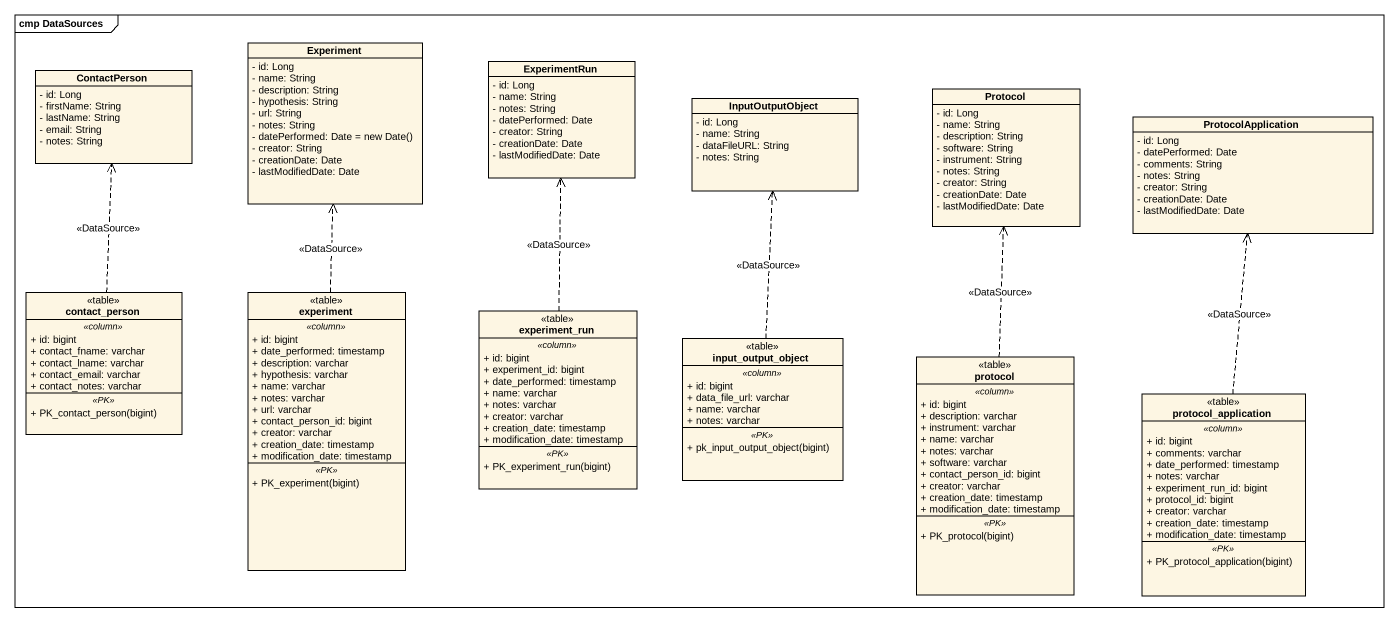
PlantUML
@startuml
mainframe cmp DataSources
hide circle
hide empty members
skinparam classAttributeIconSize 0
class Experiment {
  - id: Long
  - name: String
  - description: String
  - hypothesis: String
  - url: String
  - notes: String
  {field} - datePerformed: Date = new Date()
  - creator: String
  - creationDate: Date
  - lastModifiedDate: Date
}
class ExperimentRun {
  - id: Long
  - name: String
  - notes: String
  - datePerformed: Date
  - creator: String
  - creationDate: Date
  - lastModifiedDate: Date
}
class ContactPerson {
  - id: Long
  - firstName: String
  - lastName: String
  - email: String
  - notes: String
}
class InputOutputObject {
  - id: Long
  - name: String
  - dataFileURL: String
  - notes: String
}
class "Protocol" as Protocol_ {
  - id: Long
  - name: String
  - description: String
  - software: String
  - instrument: String
  - notes: String
  - creator: String
  - creationDate: Date
  - lastModifiedDate: Date
}
class ProtocolApplication {
  - id: Long
  - datePerformed: Date
  - comments: String
  - notes: String
  - creator: String
  - creationDate: Date
  - lastModifiedDate: Date
}
class contact_person <<table>> {
  .. <<column>> ..
  + id: bigint
  + contact_fname: varchar
  + contact_lname: varchar
  + contact_email: varchar
  + contact_notes: varchar
  .. <<PK>> ..
  + PK_contact_person(bigint)
}
class experiment <<table>> {
  .. <<column>> ..
  + id: bigint
  + date_performed: timestamp
  + description: varchar
  + hypothesis: varchar
  + name: varchar
  + notes: varchar
  + url: varchar
  + contact_person_id: bigint
  + creator: varchar
  + creation_date: timestamp
  + modification_date: timestamp
  .. <<PK>> ..
  + PK_experiment(bigint)
}
class experiment_run <<table>> {
  .. <<column>> ..
  + id: bigint
  + experiment_id: bigint
  + date_performed: timestamp
  + name: varchar
  + notes: varchar
  + creator: varchar
  + creation_date: timestamp
  + modification_date: timestamp
  .. <<PK>> ..
  + PK_experiment_run(bigint)
}
class input_output_object <<table>> {
  .. <<column>> ..
  + id: bigint
  + data_file_url: varchar
  + name: varchar
  + notes: varchar
  .. <<PK>> ..
  + pk_input_output_object(bigint)
}
class "protocol" as protocol_ <<table>> {
  .. <<column>> ..
  + id: bigint
  + description: varchar
  + instrument: varchar
  + name: varchar
  + notes: varchar
  + software: varchar
  + contact_person_id: bigint
  + creator: varchar
  + creation_date: timestamp
  + modification_date: timestamp
  .. <<PK>> ..
  + PK_protocol(bigint)
}
class protocol_application <<table>> {
  .. <<column>> ..
  + id: bigint
  + comments: varchar
  + date_performed: timestamp
  + notes: varchar
  + experiment_run_id: bigint
  + protocol_id: bigint
  + creator: varchar
  + creation_date: timestamp
  + modification_date: timestamp
  .. <<PK>> ..
  + PK_protocol_application(bigint)
}
contact_person .up.> ContactPerson : <<DataSource>>
experiment .up.> Experiment : <<DataSource>>
experiment_run .up.> ExperimentRun : <<DataSource>>
input_output_object .up.> InputOutputObject : <<DataSource>>
protocol_ .up.> Protocol_ : <<DataSource>>
protocol_application .up.> ProtocolApplication : <<DataSource>>
@enduml
